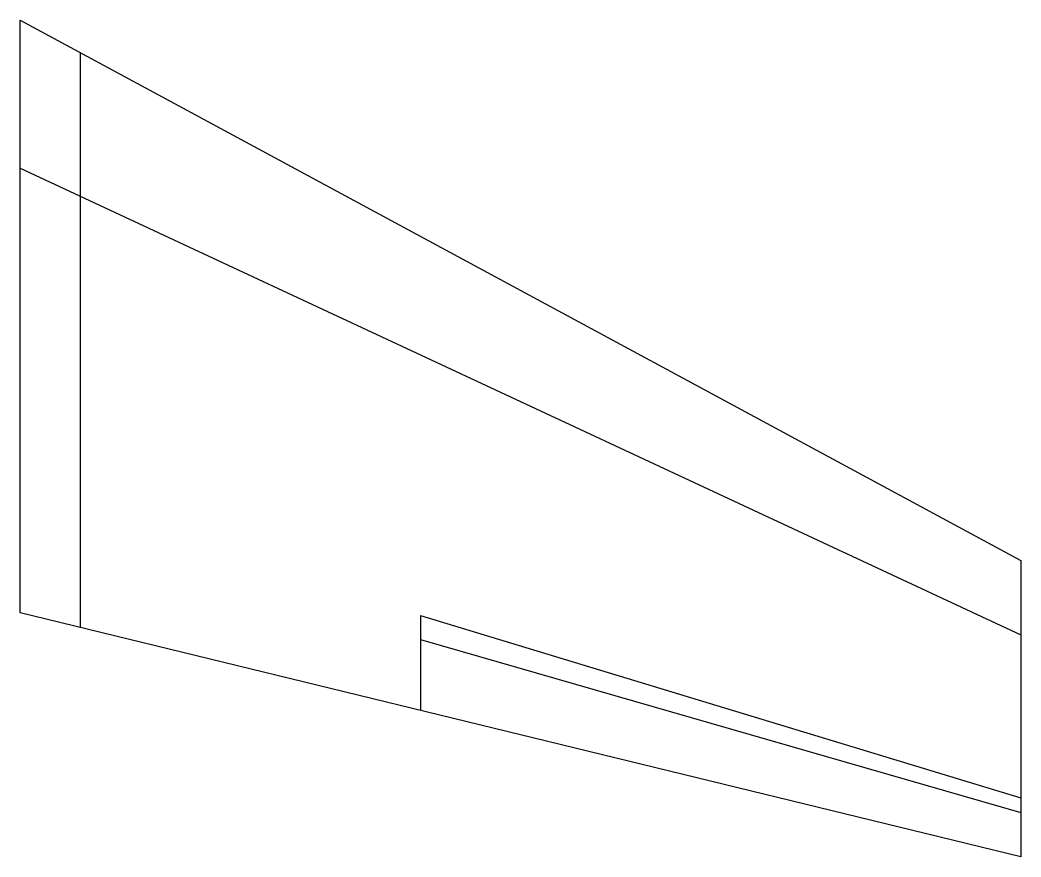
# Model space of a CAD drawing. Header units: metres. Extents: x 0 to 200, y -167 to 0.
import ezdxf

# ---------------------------------------------------------------- set-up
doc = ezdxf.new("R2010")
doc.units = ezdxf.units.M

msp = doc.modelspace()

# ---------------------------------------------------------------- linework, layer by layer
at = {"layer": 'HINGE_80'}
msp.add_lwpolyline([(80, -119.0824), (200, -155.4838)], dxfattribs=at)
at = {"layer": 'HINGE_85'}
msp.add_lwpolyline([(80, -123.8231), (200, -158.4467)], dxfattribs=at)
at = {"layer": 'JOINER_LIMIT'}
msp.add_lwpolyline([(12, -6.4846), (12, -121.4475)], dxfattribs=at)
at = {"layer": 'OUTLINE'}
msp.add_lwpolyline([(0, 0), (200, -108.0763), (200, -167.3356), (0, -118.5185)], close=True, dxfattribs=at)
at = {"layer": 'QUARTER_CHORD'}
msp.add_lwpolyline([(0, -29.6296), (200, -122.8912)], dxfattribs=at)
at = {"layer": 'STRIP_START'}
msp.add_lwpolyline([(80, -119.0824), (80, -138.0454)], dxfattribs=at)

doc.saveas('drawing.dxf')
